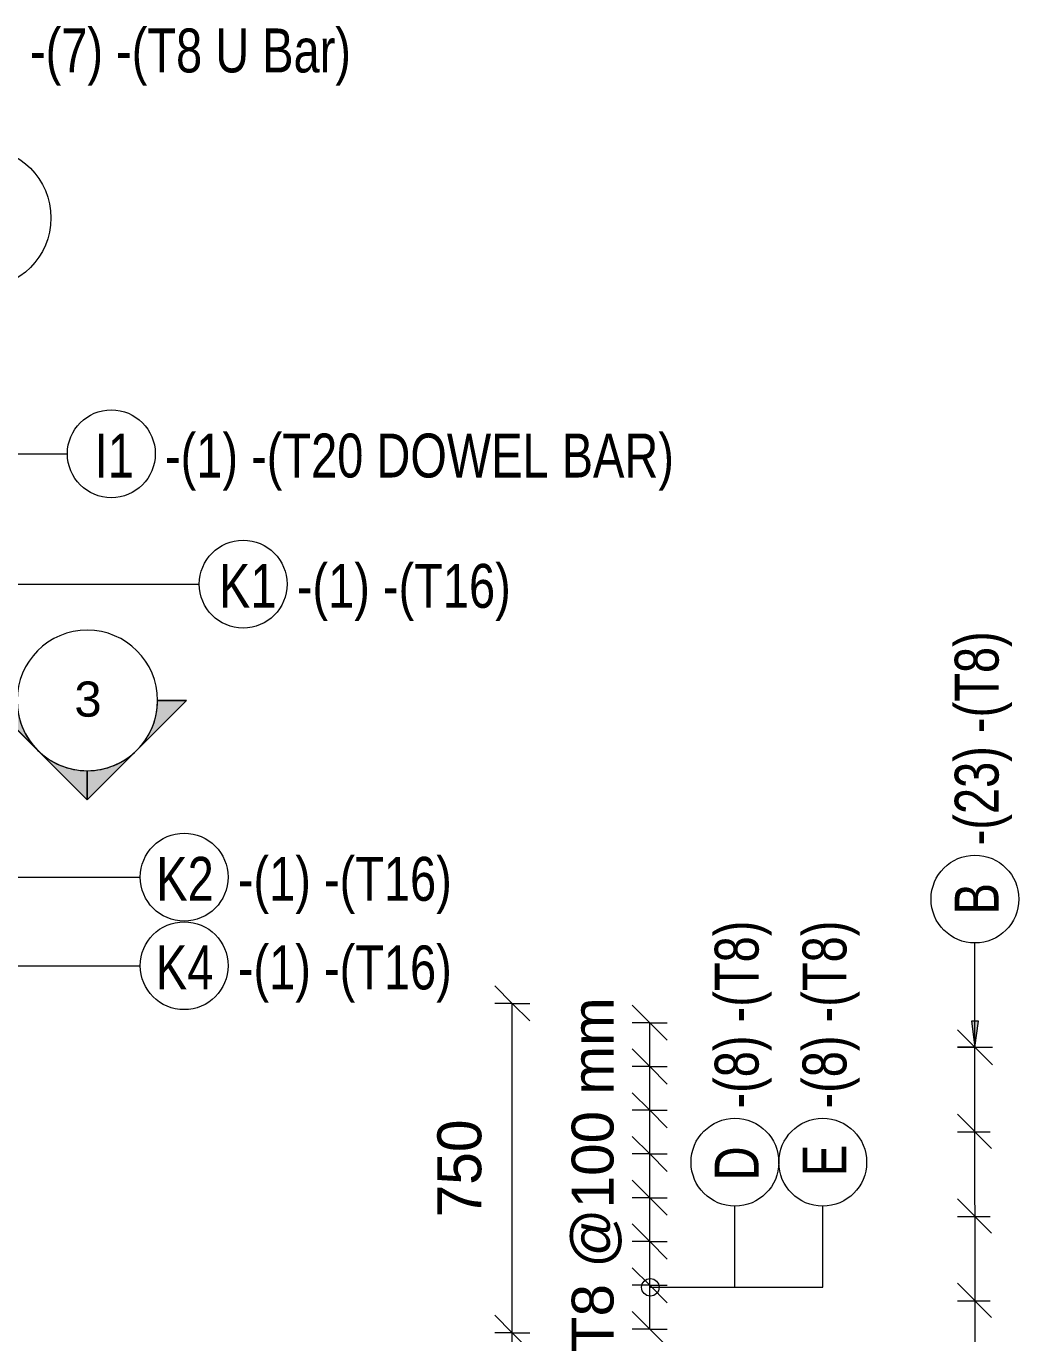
# Model space of a CAD drawing. Header units: millimetres. Extents: x -12508 to 11584, y -2169 to 13538.
# Drawn here: x -8238 to -5978, y 2288 to 5264 of the extents above; entities that cross this region are included whole.
import ezdxf

# ---------------------------------------------------------------- set-up
doc = ezdxf.new("R2010")
doc.units = ezdxf.units.MM
for name, color, linetype, lineweight in [('A-ANNO-DIMS', 211, 'Continuous', 9), ('A-ANNO-DIMS-40', 211, 'Continuous', 9), ('A-DETL-MBND', 5, 'Continuous', 18), ('G-ANNO-SYMB', 111, 'Continuous', 9), ('S-RBAR-IDEN', 171, 'Continuous', 9)]:
    doc.layers.add(name, color=color, linetype=linetype, lineweight=lineweight)
doc.styles.add('Arial', font='arial.ttf', dxfattribs={"height": 80})
doc.styles.add('Arial_1', font='arial.ttf', dxfattribs={"height": 95.25})
doc.styles.add('Nirmala UI Semilight', font='NirmalaS.ttf', dxfattribs={"width": 0.8, "height": 100})
doc.styles.add('Nirmala UI Semilight_1', font='NirmalaS.ttf', dxfattribs={"height": 100})
doc.dimstyles.new('Arrow_Filled_-_2_5_NI_UI', dxfattribs={"dimscale": 304.8, "dimtxt": 104.736395, "dimasz": 0.262467, "dimexe": 0.131234, "dimexo": 0.0625, "dimgap": 0.131234, "dimtad": 1, "dimdec": 4, "dimzin": 0, "dimdsep": 46, "dimtxsty": 'Nirmala UI Semilight_1', "dimblk1": 'OBLIQUE', "dimblk2": 'OBLIQUE', "dimsah": 1, "dimcen": 0.09, "dimazin": 0, "dimtfac": 1, "dimtdec": 4, "dimtix": 1, "dimtmove": 0, "dimatfit": 3, "dimfxl": 0.131234, "dimfxlon": 1, "dimtvp": 1, "dimtolj": 1, "dimtzin": 0, "dimarcsym": 2})
doc.dimstyles.new('Arrow_Filled_-_2_5_NI_UI_1', dxfattribs={"dimscale": 304.8, "dimtxt": 104.736395, "dimasz": 0.262467, "dimexe": 0.131234, "dimexo": 0.0625, "dimgap": 0.131234, "dimtad": 1, "dimdec": 4, "dimzin": 0, "dimdsep": 46, "dimtxsty": 'Nirmala UI Semilight', "dimblk1": 'OBLIQUE', "dimblk2": 'OBLIQUE', "dimsah": 1, "dimcen": 0.09, "dimazin": 0, "dimtfac": 1, "dimtdec": 4, "dimtix": 1, "dimtmove": 0, "dimatfit": 3, "dimfxl": 0.131234, "dimfxlon": 1, "dimtvp": 1, "dimtolj": 1, "dimtzin": 0, "dimarcsym": 2})

# ---------------------------------------------------------------- blocks, each defined once
blk = doc.blocks.new('Detail View - M_Section Head - Filled SHOP DWG-1002450-Elevation Front 1')
at = {"layer": 'G-ANNO-SYMB'}
h = blk.add_hatch(color=256, dxfattribs=at)
edge = h.paths.add_edge_path()
edge.add_line((-8325.5, 3729.4), (-8259.2, 3729.4))
edge.add_arc((-8099.2, 3729.4), 160, 180, 225)
edge.add_line((-8212.4, 3616.3), (-8325.5, 3729.4))
h = blk.add_hatch(color=256, dxfattribs=at)
edge = h.paths.add_edge_path()
edge.add_line((-7873, 3729.4), (-7986.1, 3616.3))
edge.add_arc((-8099.2, 3729.4), 160, 315, 360)
edge.add_line((-7939.2, 3729.4), (-7873, 3729.4))
h = blk.add_hatch(color=256, dxfattribs=at)
edge = h.paths.add_edge_path()
edge.add_line((-8099.2, 3503.1), (-8212.4, 3616.3))
edge.add_arc((-8099.2, 3729.4), 160, 225, 270)
edge.add_line((-8099.2, 3569.4), (-8099.2, 3503.1))
h = blk.add_hatch(color=256, dxfattribs=at)
edge = h.paths.add_edge_path()
edge.add_line((-8099.2, 3503.1), (-8099.2, 3569.4))
edge.add_arc((-8099.2, 3729.4), 160, 270, 315)
edge.add_line((-7986.1, 3616.3), (-8099.2, 3503.1))
for p, q in [((-8099.2, 3503.1), (-8325.5, 3729.4)), ((-8259.2, 3729.4), (-8325.5, 3729.4)), ((-8325.5, 3729.4), (-8212.4, 3616.3)), ((-8259.2, 3729.4), (-8325.5, 3729.4)), ((-8099.2, 3503.1), (-7873, 3729.4)), ((-7986.1, 3616.3), (-7873, 3729.4)), ((-7939.2, 3729.4), (-7873, 3729.4)), ((-7873, 3729.4), (-7939.2, 3729.4)), ((-8212.4, 3616.3), (-8099.2, 3503.1)), ((-8099.2, 3503.1), (-7986.1, 3616.3)), ((-8099.2, 3569.4), (-8099.2, 3503.1)), ((-8099.2, 3503.1), (-8099.2, 3569.4))]:
    blk.add_line(p, q, dxfattribs=at)
for start, end in [(360, 180), (180, 360), (180, 225), (315, 0), (225, 270), (270, 315)]:
    blk.add_arc((-8099.2, 3729.4), 160, start, end, dxfattribs=at)
blk = doc.blocks.new('M_Rebar Tag_rfa MARK - ARROW-794226-Elevation Front 1')
at = {"layer": 'S-RBAR-IDEN'}
blk.add_circle((-7744.2, 3994.2), 100, dxfattribs=at)
blk = doc.blocks.new('DIMBLOCK3-Elevation Front 1')
at = {"layer": 'A-ANNO-DIMS-40'}
for p, q in [((-6818.3, 2398.2), (-6858.3, 2438.2)), ((-6818.3, 2398.2), (-6858.3, 2398.2)), ((-6818.3, 2298.6), (-6818.3, 2398.2)), ((-6818.3, 2398.2), (-6778.3, 2358.2)), ((-6818.3, 2398.2), (-6778.3, 2398.2)), ((-6818.3, 2298.6), (-6858.3, 2338.6)), ((-6818.3, 2298.6), (-6858.3, 2298.6)), ((-6818.3, 2298.6), (-6778.3, 2258.6)), ((-6818.3, 2298.6), (-6778.3, 2298.6))]:
    blk.add_line(p, q, dxfattribs=at)
blk = doc.blocks.new('_Oblique')
at = {"color": 0, "linetype": 'ByBlock', "lineweight": -2}
blk.add_line((-0.5, -0.5), (0.5, 0.5), dxfattribs=at)
blk = doc.blocks.new('DIMBLOCK4-Elevation Front 1')
at = {"layer": 'A-ANNO-DIMS-40'}
for p, q in [((-6818.3, 2497.8), (-6858.3, 2537.8)), ((-6818.3, 2497.8), (-6858.3, 2497.8)), ((-6818.3, 2398.2), (-6818.3, 2497.8)), ((-6818.3, 2497.8), (-6778.3, 2457.8)), ((-6818.3, 2497.8), (-6778.3, 2497.8)), ((-6818.3, 2398.2), (-6858.3, 2438.2)), ((-6818.3, 2398.2), (-6858.3, 2398.2)), ((-6818.3, 2398.2), (-6778.3, 2358.2)), ((-6818.3, 2398.2), (-6778.3, 2398.2))]:
    blk.add_line(p, q, dxfattribs=at)
blk = doc.blocks.new('DIMBLOCK5-Elevation Front 1')
at = {"layer": 'A-ANNO-DIMS-40'}
for p, q in [((-6818.3, 2597.4), (-6858.3, 2637.4)), ((-6818.3, 2597.4), (-6858.3, 2597.4)), ((-6818.3, 2497.8), (-6818.3, 2597.4)), ((-6818.3, 2597.4), (-6778.3, 2557.4)), ((-6818.3, 2597.4), (-6778.3, 2597.4)), ((-6818.3, 2497.8), (-6858.3, 2537.8)), ((-6818.3, 2497.8), (-6858.3, 2497.8)), ((-6818.3, 2497.8), (-6778.3, 2457.8)), ((-6818.3, 2497.8), (-6778.3, 2497.8))]:
    blk.add_line(p, q, dxfattribs=at)
blk = doc.blocks.new('DIMBLOCK6-Elevation Front 1')
at = {"layer": 'A-ANNO-DIMS-40'}
for p, q in [((-6818.3, 2697), (-6858.3, 2737)), ((-6818.3, 2697), (-6858.3, 2697)), ((-6818.3, 2597.4), (-6818.3, 2697)), ((-6818.3, 2697), (-6778.3, 2657)), ((-6818.3, 2697), (-6778.3, 2697)), ((-6818.3, 2597.4), (-6858.3, 2637.4)), ((-6818.3, 2597.4), (-6858.3, 2597.4)), ((-6818.3, 2597.4), (-6778.3, 2557.4)), ((-6818.3, 2597.4), (-6778.3, 2597.4))]:
    blk.add_line(p, q, dxfattribs=at)
blk = doc.blocks.new('DIMBLOCK7-Elevation Front 1')
at = {"layer": 'A-ANNO-DIMS-40'}
for p, q in [((-6818.3, 2796.6), (-6858.3, 2836.6)), ((-6818.3, 2796.6), (-6858.3, 2796.6)), ((-6818.3, 2697), (-6818.3, 2796.6)), ((-6818.3, 2796.6), (-6778.3, 2756.6)), ((-6818.3, 2796.6), (-6778.3, 2796.6)), ((-6818.3, 2697), (-6858.3, 2737)), ((-6818.3, 2697), (-6858.3, 2697)), ((-6818.3, 2697), (-6778.3, 2657)), ((-6818.3, 2697), (-6778.3, 2697))]:
    blk.add_line(p, q, dxfattribs=at)
blk = doc.blocks.new('DIMBLOCK8-Elevation Front 1')
at = {"layer": 'A-ANNO-DIMS-40'}
for p, q in [((-6818.3, 2896.3), (-6858.3, 2936.3)), ((-6818.3, 2896.3), (-6858.3, 2896.3)), ((-6818.3, 2796.6), (-6818.3, 2896.3)), ((-6818.3, 2896.3), (-6778.3, 2856.3)), ((-6818.3, 2896.3), (-6778.3, 2896.3)), ((-6818.3, 2796.6), (-6858.3, 2836.6)), ((-6818.3, 2796.6), (-6858.3, 2796.6)), ((-6818.3, 2796.6), (-6778.3, 2756.6)), ((-6818.3, 2796.6), (-6778.3, 2796.6))]:
    blk.add_line(p, q, dxfattribs=at)
blk = doc.blocks.new('DIMBLOCK9-Elevation Front 1')
at = {"layer": 'A-ANNO-DIMS-40'}
for p, q in [((-6818.3, 2995.9), (-6858.3, 3035.9)), ((-6818.3, 2995.9), (-6858.3, 2995.9)), ((-6818.3, 2896.3), (-6818.3, 2995.9)), ((-6818.3, 2995.9), (-6778.3, 2955.9)), ((-6818.3, 2995.9), (-6778.3, 2995.9)), ((-6818.3, 2896.3), (-6858.3, 2936.3)), ((-6818.3, 2896.3), (-6858.3, 2896.3)), ((-6818.3, 2896.3), (-6778.3, 2856.3)), ((-6818.3, 2896.3), (-6778.3, 2896.3))]:
    blk.add_line(p, q, dxfattribs=at)
blk = doc.blocks.new('DIMBLOCK10-Elevation Front 1')
at = {"layer": 'A-ANNO-DIMS-40'}
for p, q in [((-6818.3, 2995.9), (-6858.3, 3035.9)), ((-6818.3, 2995.9), (-6858.3, 2995.9)), ((-6818.3, 2298.6), (-6818.3, 2995.9)), ((-6818.3, 2896.3), (-6818.3, 2995.9)), ((-6818.3, 2995.9), (-6778.3, 2955.9)), ((-6818.3, 2995.9), (-6778.3, 2995.9)), ((-6818.3, 2896.3), (-6858.3, 2936.3)), ((-6818.3, 2896.3), (-6858.3, 2896.3)), ((-6818.3, 2796.6), (-6818.3, 2896.3)), ((-6818.3, 2896.3), (-6778.3, 2856.3)), ((-6818.3, 2896.3), (-6778.3, 2896.3)), ((-6818.3, 2796.6), (-6858.3, 2836.6)), ((-6818.3, 2796.6), (-6858.3, 2796.6)), ((-6818.3, 2697), (-6818.3, 2796.6)), ((-6818.3, 2796.6), (-6778.3, 2756.6)), ((-6818.3, 2796.6), (-6778.3, 2796.6)), ((-6818.3, 2697), (-6858.3, 2737)), ((-6818.3, 2697), (-6858.3, 2697)), ((-6818.3, 2597.4), (-6818.3, 2697)), ((-6818.3, 2697), (-6778.3, 2657)), ((-6818.3, 2697), (-6778.3, 2697)), ((-6818.3, 2597.4), (-6858.3, 2637.4)), ((-6818.3, 2597.4), (-6858.3, 2597.4)), ((-6818.3, 2497.8), (-6818.3, 2597.4)), ((-6818.3, 2597.4), (-6778.3, 2557.4)), ((-6818.3, 2597.4), (-6778.3, 2597.4)), ((-6818.3, 2497.8), (-6858.3, 2537.8)), ((-6818.3, 2497.8), (-6858.3, 2497.8)), ((-6818.3, 2398.2), (-6818.3, 2497.8)), ((-6818.3, 2497.8), (-6778.3, 2457.8)), ((-6818.3, 2497.8), (-6778.3, 2497.8)), ((-6818.3, 2398.2), (-6858.3, 2438.2)), ((-6818.3, 2398.2), (-6858.3, 2398.2)), ((-6818.3, 2298.6), (-6818.3, 2398.2)), ((-6818.3, 2398.2), (-6778.3, 2358.2)), ((-6818.3, 2398.2), (-6778.3, 2398.2)), ((-6818.3, 2298.6), (-6858.3, 2338.6)), ((-6818.3, 2298.6), (-6858.3, 2298.6)), ((-6818.3, 2298.6), (-6778.3, 2258.6)), ((-6818.3, 2298.6), (-6778.3, 2298.6))]:
    blk.add_line(p, q, dxfattribs=at)
blk = doc.blocks.new('_None')
blk = doc.blocks.new('M_Rebar Tag_rfa MARK - DOT 1 MM-794228-Elevation Front 1')
at = {"layer": 'S-RBAR-IDEN'}
blk.add_circle((-8351.9, 5212.9), 100, dxfattribs=at)
blk = doc.blocks.new('DIMBLOCK40-Elevation Front 1')
at = {"layer": 'A-ANNO-DIMS-40'}
for p, q in [((-7131.4, 2289.9), (-7171.4, 2329.9)), ((-7131.4, 2289.9), (-7171.4, 2289.9)), ((-7131.4, -645.1), (-7131.4, 2289.9)), ((-7131.4, 2289.9), (-7091.4, 2249.9)), ((-7131.4, 2289.9), (-7091.4, 2289.9)), ((-7131.4, -645.1), (-7171.4, -605.1)), ((-7131.4, -645.1), (-7171.4, -645.1)), ((-7131.4, -645.1), (-7091.4, -685.1)), ((-7131.4, -645.1), (-7091.4, -645.1))]:
    blk.add_line(p, q, dxfattribs=at)
at = {"layer": 'A-ANNO-DIMS-40', "color": 0, "insert": (-7301.9, 670), "char_height": 100, "width": 365.625, "attachment_point": 1, "rotation": 90, "line_spacing_factor": 1.142579, "style": 'Nirmala UI Semilight_1'}
blk.add_mtext('2935', dxfattribs=at)
blk = doc.blocks.new('DIMBLOCK41-Elevation Front 1')
at = {"layer": 'A-ANNO-DIMS-40'}
for p, q in [((-7131.4, 3039.9), (-7171.4, 3079.9)), ((-7131.4, 3039.9), (-7171.4, 3039.9)), ((-7131.4, 2289.9), (-7131.4, 3039.9)), ((-7131.4, 3039.9), (-7091.4, 2999.9)), ((-7131.4, 3039.9), (-7091.4, 3039.9)), ((-7131.4, 2289.9), (-7171.4, 2329.9)), ((-7131.4, 2289.9), (-7171.4, 2289.9)), ((-7131.4, 2289.9), (-7091.4, 2249.9)), ((-7131.4, 2289.9), (-7091.4, 2289.9))]:
    blk.add_line(p, q, dxfattribs=at)
at = {"layer": 'A-ANNO-DIMS-40', "color": 0, "insert": (-7301.9, 2552.5), "char_height": 100, "width": 269.649, "attachment_point": 1, "rotation": 90, "line_spacing_factor": 1.142579, "style": 'Nirmala UI Semilight_1'}
blk.add_mtext('750', dxfattribs=at)
blk = doc.blocks.new('DIMBLOCK42-Elevation Front 1')
at = {"layer": 'A-ANNO-DIMS-40'}
for p, q in [((-6077.5, 2939.9), (-6117.5, 2979.9)), ((-6077.5, 2939.9), (-6117.5, 2939.9)), ((-6077.4, -1295.1), (-6077.5, 2939.9)), ((-6077.5, 2939.9), (-6037.5, 2899.9)), ((-6077.5, 2939.9), (-6037.5, 2939.9)), ((-6077.4, -1295.1), (-6117.4, -1255.1)), ((-6077.4, -1295.1), (-6117.4, -1295.1)), ((-6077.4, -1295.1), (-6037.4, -1335.1)), ((-6077.4, -1295.1), (-6037.4, -1295.1))]:
    blk.add_line(p, q, dxfattribs=at)
at = {"layer": 'A-ANNO-DIMS-40', "color": 0, "insert": (-6247.9, 405.3), "char_height": 100, "width": 1000.899, "attachment_point": 1, "rotation": 90, "line_spacing_factor": 1.142579, "style": 'Nirmala UI Semilight_1'}
blk.add_mtext('T8 @200 mm', dxfattribs=at)

msp = doc.modelspace()

# ---------------------------------------------------------------- hatches: boundary and pattern name
at = {"layer": 'S-RBAR-IDEN'}
msp.add_hatch(color=256, dxfattribs=at).paths.add_polyline_path([(-6077.60874, 2939.60608), (-6069.70959, 2999.60608), (-6085.50789, 2999.60608)])

# ---------------------------------------------------------------- linework, layer by layer
at = {"layer": 'A-DETL-MBND'}
for p, q in [((-6117.58156, 2979.81689), (-6039.79982, 2902.03514)), ((-6117.58156, 2939.81689), (-6042.58156, 2939.81689)), ((-6117.58156, 2787.31689), (-6039.79982, 2709.53514)), ((-6117.58156, 2747.31689), (-6042.58156, 2747.31689)), ((-6117.58156, 2594.81689), (-6039.79982, 2517.03514)), ((-6117.58156, 2554.81689), (-6042.58156, 2554.81689)), ((-6117.58156, 2402.77976), (-6039.79982, 2324.99801)), ((-6117.58156, 2362.77976), (-6042.58156, 2362.77976))]:
    msp.add_line(p, q, dxfattribs=at)
at = {"layer": 'S-RBAR-IDEN'}
for p, q in [((-8830.93149, 4290.81645), (-8144.37463, 4290.81645)), ((-8300.39021, 3994.17035), (-7844.17411, 3994.17035)), ((-8471.03592, 3327.25903), (-7978.49767, 3327.25903)), ((-6077.60874, 2939.60608), (-6077.60874, 3177.32413)), ((-8472.7772, 3125.54358), (-7978.49767, 3125.54358)), ((-6069.70959, 2999.60608), (-6085.50789, 2999.60608)), ((-6085.50789, 2999.60608), (-6077.60874, 2939.60608)), ((-6077.60874, 2939.60608), (-6069.70959, 2999.60608)), ((-6624.22386, 2393.56376), (-6624.22386, 2578.23092)), ((-6424.22386, 2393.56376), (-6424.22386, 2578.23092)), ((-6816.82095, 2393.56376), (-6624.22386, 2393.56376)), ((-6816.82095, 2393.56376), (-6424.22386, 2393.56376))]:
    msp.add_line(p, q, dxfattribs=at)
msp.add_circle((-6816.82095, 2393.56376), 20, dxfattribs=at)
msp.add_circle((-6816.82095, 2393.56376), 20, dxfattribs=at)

# ---------------------------------------------------------------- block references
at = {"layer": 'G-ANNO-SYMB', "extrusion": (0, 0, -1), "rotation": 90.00000000000074}
msp.add_blockref('Detail View - M_Section Head - Filled SHOP DWG-1002450-Elevation Front 1', (12071.34113, 12927.00015), dxfattribs=at)
at = {"layer": 'G-ANNO-SYMB'}
msp.add_blockref('Detail View - M_Section Head - Filled SHOP DWG-1002450-Elevation Front 1', (0, 0), dxfattribs=at)
at = {"layer": 'S-RBAR-IDEN'}
for p in [(-300.20052, 296.6461), (0, 0), (-134.32356, -666.91131), (-134.32356, -868.62677)]:
    msp.add_blockref('M_Rebar Tag_rfa MARK - ARROW-794226-Elevation Front 1', p, dxfattribs=at)
at = {"layer": 'S-RBAR-IDEN', "rotation": 89.99999999999991}
for name, p in [('M_Rebar Tag_rfa MARK - ARROW-794226-Elevation Front 1', (-2083.43839, 11021.49824)), ('M_Rebar Tag_rfa MARK - DOT 1 MM-794228-Elevation Front 1', (-1411.31169, 11030.13781)), ('M_Rebar Tag_rfa MARK - DOT 1 MM-794228-Elevation Front 1', (-1211.31169, 11030.13781))]:
    msp.add_blockref(name, p, dxfattribs=at)

# ---------------------------------------------------------------- texts
at = {"layer": 'G-ANNO-SYMB', "insert": (-8128.59489, 3772.46606), "char_height": 80, "width": 76.962, "attachment_point": 1, "style": 'Arial'}
msp.add_mtext('3', dxfattribs=at)
at = {"layer": 'S-RBAR-IDEN', "char_height": 100, "attachment_point": 1, "style": 'Nirmala UI Semilight'}
for s, insert, width in [('-(7) -(T8 U Bar)', (-8229.69554, 5258.99408), 869.6706), ('I1', (-8082.4238, 4336.89835), 84.6582), ('-(1) -(T20 DOWEL BAR)', (-7922.16329, 4336.89835), 1336.5734), ('K1', (-7799.18328, 4040.25225), 125.7046), ('-(1) -(T16)', (-7621.96277, 4040.25225), 543.8648), ('K2', (-7941.98684, 3373.34094), 146.2278), ('-(1) -(T16)', (-7756.28633, 3373.34094), 543.8648), ('K4', (-7942.94684, 3171.62548), 148.7932), ('-(1) -(T16)', (-7756.28633, 3171.62548), 543.8648)]:
    msp.add_mtext(s, dxfattribs=dict(at, insert=insert, width=width))
at = {"layer": 'S-RBAR-IDEN', "char_height": 100, "attachment_point": 1, "rotation": 90, "style": 'Nirmala UI Semilight'}
for s, insert, width in [('-(23) -(T8)', (-6123.69064, 3399.53547), 584.9112), ('B', (-6123.69064, 3242.47496), 76.962), ('-(8) -(T8)', (-6670.30576, 2800.44227), 513.08), ('-(8) -(T8)', (-6470.30576, 2800.44227), 513.08), ('D', (-6670.30576, 2636.98175), 92.3544), ('E', (-6470.30576, 2646.58175), 69.2658)]:
    msp.add_mtext(s, dxfattribs=dict(at, insert=insert, width=width))
at = {"layer": 'S-RBAR-IDEN', "insert": (-6996.0216, 2245.80901), "char_height": 95.25, "width": 990.88575, "attachment_point": 1, "rotation": 90, "style": 'Arial_1', "bg_fill": 3, "box_fill_scale": 0, "bg_fill_color": 256, "bg_fill_true_color": 3254780160, "bg_fill_transparency": 256}
msp.add_mtext('T8 @100 mm', dxfattribs=at)

# ---------------------------------------------------------------- dimensions: what is measured, and where the dimension line sits
at = {"layer": 'A-ANNO-DIMS'}
for base, p1, p2, override, picture, middle in [((-7131.41557, 3039.86756), (-7171.40774, 2289.85804), (-7171.41557, 3039.86714), {"dimpost": '<>', "dimfxl": 750.0091}, 'DIMBLOCK41-Elevation Front 1', (-7039.73802, 2664.86397)), ((-7131.40774, 2289.85846), (-7171.37707, -645.07628), (-7171.40774, 2289.85804), {"dimpost": '<>', "dimfxl": 2934.934323}, 'DIMBLOCK40-Elevation Front 1', (-7039.6839, 822.39226))]:
    dim = msp.add_linear_dim(base=base, p1=p1, p2=p2, angle=270.00059865, dimstyle='Arrow_Filled_-_2_5_NI_UI', override=override, dxfattribs=at)
    dim.commit()
    dim.dimension.update_dxf_attribs({"geometry": picture, "text_midpoint": middle})
for base, p1, p2, text, dimstyle, override, picture, middle in [((-6818.29184, 2995.861), (-6858.2908, 2896.25001), (-6858.29184, 2995.86059), ' ', 'Arrow_Filled_-_2_5_NI_UI_1', {"dimpost": '<>', "dimfxl": 99.610572}, 'DIMBLOCK9-Elevation Front 1', (-6818.29132, 2946.05572)), ((-6818.29184, 2995.861), (-6858.28456, 2298.58658), (-6858.29184, 2995.86059), '697', 'Arrow_Filled_-_2_5_NI_UI_1', {"dimpost": '<>', "dimblk1": 'None', "dimblk2": 'None', "dimsah": 1, "dimfxl": 697.274006}, 'DIMBLOCK10-Elevation Front 1', (-6726.57969, 2647.22496)), ((-6077.49121, 2939.86848), (-6117.44696, -1295.13194), (-6117.49121, 2939.86806), 'T8 @200 mm', 'Arrow_Filled_-_2_5_NI_UI', {"dimpost": '<>', "dimfxl": 4235}, 'DIMBLOCK42-Elevation Front 1', (-5980.07718, 822.36949)), ((-6818.2908, 2896.25043), (-6858.28976, 2796.63944), (-6858.2908, 2896.25001), ' ', 'Arrow_Filled_-_2_5_NI_UI_1', {"dimpost": '<>', "dimfxl": 99.610572}, 'DIMBLOCK8-Elevation Front 1', (-6818.29028, 2846.44515)), ((-6818.28976, 2796.63986), (-6858.28872, 2697.02887), (-6858.28976, 2796.63944), ' ', 'Arrow_Filled_-_2_5_NI_UI_1', {"dimpost": '<>', "dimfxl": 99.610572}, 'DIMBLOCK7-Elevation Front 1', (-6818.28924, 2746.83457)), ((-6818.28872, 2697.02929), (-6858.28768, 2597.4183), (-6858.28872, 2697.02887), ' ', 'Arrow_Filled_-_2_5_NI_UI_1', {"dimpost": '<>', "dimfxl": 99.610572}, 'DIMBLOCK6-Elevation Front 1', (-6818.2882, 2647.224)), ((-6818.28768, 2597.41872), (-6858.28664, 2497.80773), (-6858.28768, 2597.4183), ' ', 'Arrow_Filled_-_2_5_NI_UI_1', {"dimpost": '<>', "dimfxl": 99.610572}, 'DIMBLOCK5-Elevation Front 1', (-6818.28716, 2547.61343)), ((-6818.28664, 2497.80814), (-6858.2856, 2398.19715), (-6858.28664, 2497.80773), ' ', 'Arrow_Filled_-_2_5_NI_UI_1', {"dimpost": '<>', "dimfxl": 99.610572}, 'DIMBLOCK4-Elevation Front 1', (-6818.28612, 2448.00286)), ((-6818.2856, 2398.19757), (-6858.28456, 2298.58658), (-6858.2856, 2398.19715), ' ', 'Arrow_Filled_-_2_5_NI_UI_1', {"dimpost": '<>', "dimfxl": 99.610572}, 'DIMBLOCK3-Elevation Front 1', (-6818.28508, 2348.39229))]:
    dim = msp.add_linear_dim(base=base, p1=p1, p2=p2, angle=270.00059865, text=text, dimstyle=dimstyle, override=override, dxfattribs=at)
    dim.commit()
    dim.dimension.update_dxf_attribs({"geometry": picture, "text_midpoint": middle})

doc.saveas('drawing.dxf')
